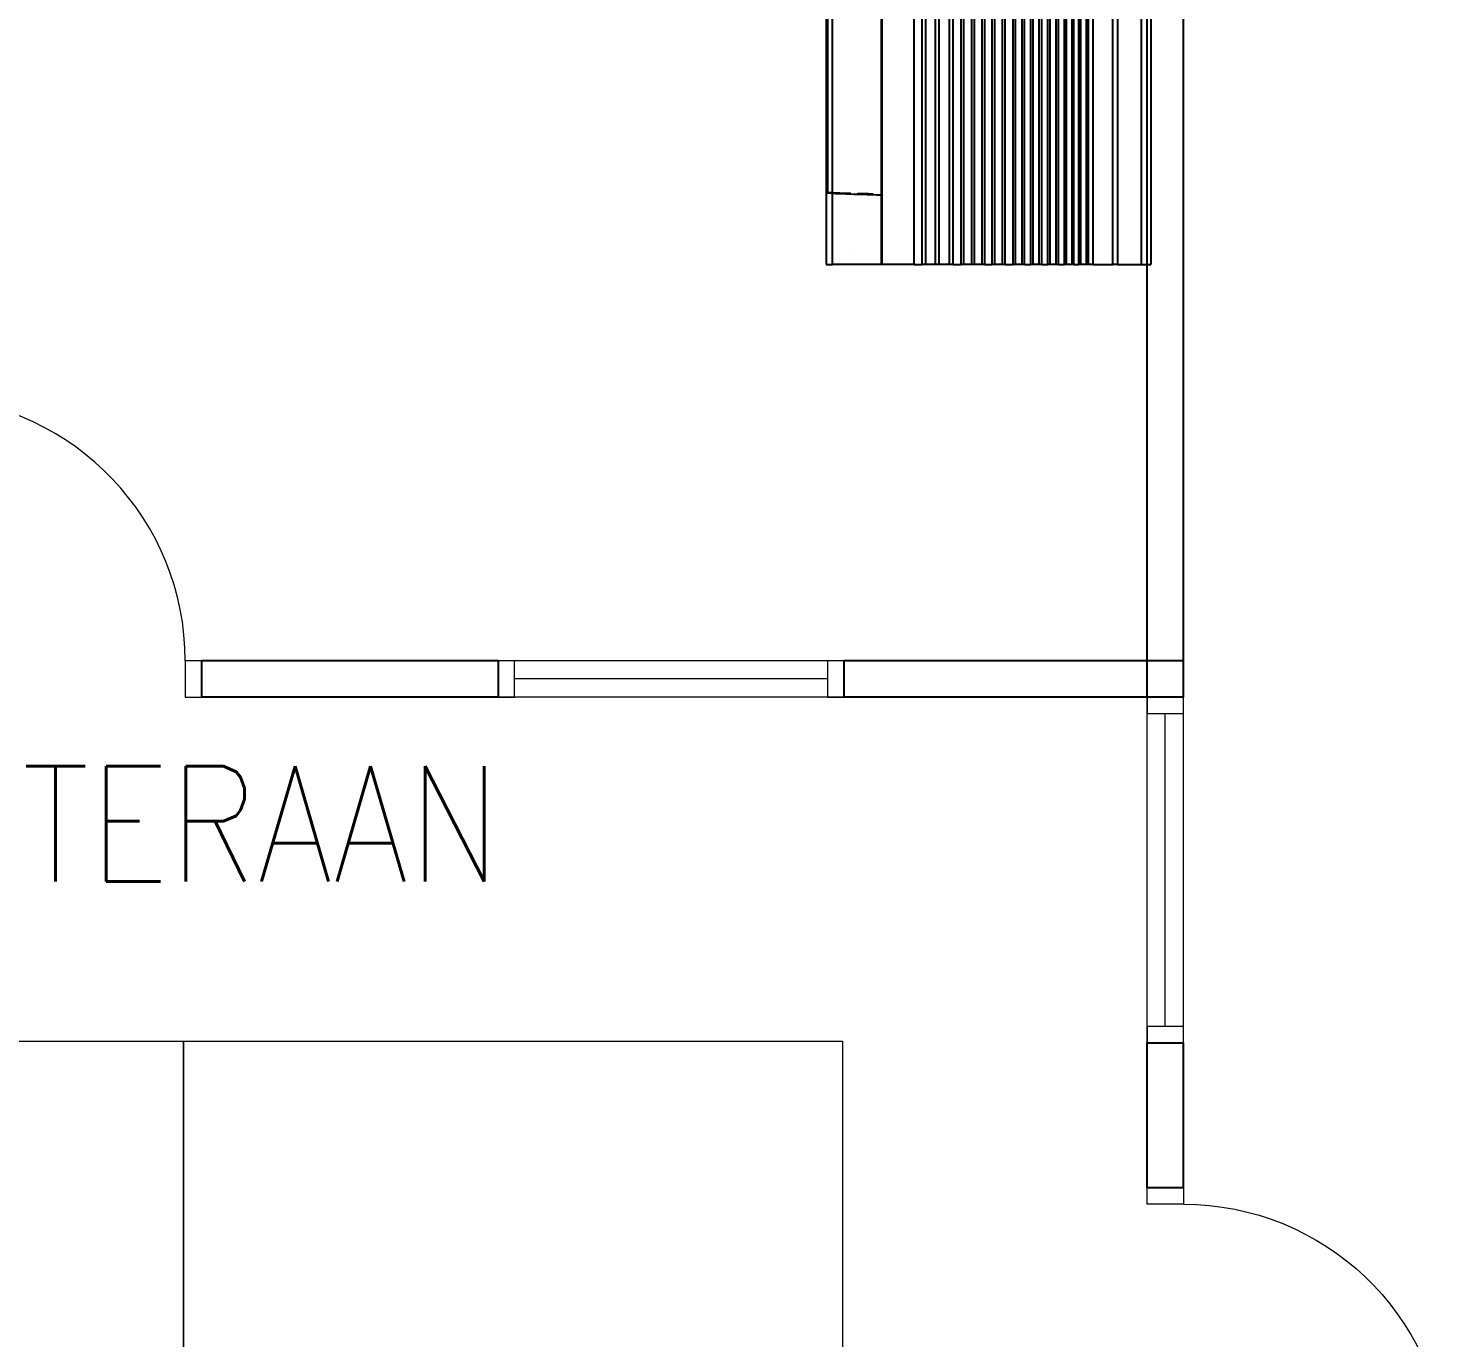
# Model space of a CAD drawing. Header units: inches. Extents: x -86208230 to 200276, y 9267 to 1246656.
# Drawn here: x 130408 to 134713, y 57073 to 61048 of the extents above; entities that cross this region are included whole.
import ezdxf
from ezdxf.enums import TextEntityAlignment as Align

# ---------------------------------------------------------------- set-up
doc = ezdxf.new("R2010")
doc.units = ezdxf.units.IN
doc.header["$MEASUREMENT"] = 0
for name, color, linetype, lineweight in [('1', 8, 'Continuous', 9), ('DOOR', 8, 'Continuous', 20), ('t3', 8, 'Continuous', 25), ('WIN', 8, 'Continuous', 18)]:
    doc.layers.add(name, color=color, linetype=linetype, lineweight=lineweight)
doc.layers.add('Edges', color=7, linetype='Continuous')
doc.layers.add('partition', color=8, linetype='Continuous')
doc.styles.add('LAILA', font='romans.shx', dxfattribs={"width": 0.85})

# ---------------------------------------------------------------- blocks, each defined once
blk = doc.blocks.new('dr16')
at = {"layer": 'DOOR', "color": 1}
blk.add_line((-2409712.2, -909070.8), (-2409602.2, -909070.8), dxfattribs=at)
for points in [[(-2409712.2, -909070.8), (-2409602.2, -909070.8), (-2409602.2, -909020.8), (-2409712.2, -909020.8)], [(-2410511.2, -909830.8), (-2409712.2, -909830.8), (-2409712.2, -909870.8), (-2410511.2, -909870.8)], [(-2409712.2, -909920.8), (-2409602.2, -909920.8), (-2409602.2, -909870.8), (-2409712.2, -909870.8)]]:
    blk.add_lwpolyline(points, close=True, dxfattribs=at)
at = {"layer": 'DOOR', "color": 9}
blk.add_arc((-2409712.2, -909870.8), 800, 90, 177.134, dxfattribs=at)
blk = doc.blocks.new('air con')
at = {"layer": 'Edges'}
for p, q in [((71.4, 41.9), (152.4, 41.9)), ((152.4, 41.09), (152.4, 41.9)), ((71.4, 41.09), (152.4, 41.09)), ((152.4, 39.12), (152.4, 41.09)), ((71.4, 39.12), (152.4, 39.12)), ((152.4, 39.12), (152.4, 38.72)), ((152.4, 38.72), (71.4, 38.72)), ((152.4, 37.09), (152.4, 38.72)), ((152.4, 37.09), (71.4, 37.09)), ((152.4, 36.7), (71.4, 36.7)), ((152.4, 37.09), (152.4, 36.7)), ((152.4, 36.7), (152.4, 36.54)), ((152.4, 36.54), (71.4, 36.54)), ((152.4, 36.08), (71.4, 36.08)), ((152.4, 35.91), (71.4, 35.91)), ((152.4, 35.49), (71.4, 35.49)), ((152.4, 36.54), (152.4, 36.08)), ((152.4, 36.08), (152.4, 35.91)), ((152.4, 35.49), (152.4, 35.91)), ((152.4, 35.49), (152.4, 35.34)), ((152.4, 35.34), (71.4, 35.34)), ((152.4, 34.88), (71.4, 34.88)), ((152.4, 34.71), (71.4, 34.71)), ((152.4, 34.21), (71.4, 34.21)), ((152.4, 35.34), (152.4, 34.88)), ((152.4, 34.88), (152.4, 34.71)), ((152.4, 34.21), (152.4, 34.71)), ((152.4, 34.21), (152.4, 34.02)), ((152.4, 34.02), (71.4, 34.02)), ((152.4, 33.51), (71.4, 33.51)), ((152.4, 33.33), (71.4, 33.33)), ((152.4, 34.02), (152.4, 33.51)), ((152.4, 33.51), (152.4, 33.33)), ((152.4, 32.83), (152.4, 33.33)), ((152.4, 32.83), (71.4, 32.83)), ((152.4, 32.62), (71.4, 32.62)), ((152.4, 32.1), (71.4, 32.1)), ((152.4, 31.91), (71.4, 31.91)), ((152.4, 32.83), (152.4, 32.62)), ((152.4, 32.62), (152.4, 32.1)), ((152.4, 32.1), (152.4, 31.91)), ((152.4, 31.38), (152.4, 31.91)), ((152.4, 31.38), (71.4, 31.38)), ((152.4, 31.19), (71.4, 31.19)), ((152.4, 30.65), (71.4, 30.65)), ((152.4, 31.38), (152.4, 31.19)), ((152.4, 31.19), (152.4, 30.65)), ((152.4, 30.65), (152.4, 30.44)), ((152.4, 30.44), (71.4, 30.44)), ((152.4, 29.79), (71.4, 29.79)), ((152.4, 29.56), (71.4, 29.56)), ((152.4, 29.79), (152.4, 30.44)), ((152.4, 29.79), (152.4, 29.56)), ((152.4, 29.56), (152.4, 28.93)), ((152.4, 28.93), (71.4, 28.93)), ((152.4, 28.71), (71.4, 28.71)), ((152.4, 28.93), (152.4, 28.71)), ((152.4, 28.09), (152.4, 28.71)), ((152.4, 28.09), (71.4, 28.09)), ((152.4, 27.87), (71.4, 27.87)), ((152.4, 27.23), (71.4, 27.23)), ((152.4, 28.09), (152.4, 27.87)), ((152.4, 27.87), (152.4, 27.23)), ((152.4, 27.23), (152.4, 27.02)), ((152.4, 27.02), (71.4, 27.02)), ((152.4, 26.35), (71.4, 26.35)), ((152.4, 26.12), (71.4, 26.12)), ((152.4, 27.02), (152.4, 26.35)), ((152.4, 26.35), (152.4, 26.12)), ((152.4, 25.47), (152.4, 26.12)), ((152.4, 25.47), (71.4, 25.47)), ((152.4, 25.16), (71.4, 25.16)), ((152.4, 25.47), (152.4, 25.16)), ((152.4, 25.16), (152.4, 24.3)), ((152.4, 24.3), (71.4, 24.3)), ((152.4, 24), (71.4, 24)), ((152.4, 24.3), (152.4, 24)), ((152.4, 24), (152.4, 23.18)), ((152.4, 23.18), (71.4, 23.18)), ((152.4, 22.88), (71.4, 22.88)), ((152.4, 23.18), (152.4, 22.88)), ((152.4, 22.21), (152.4, 22.88)), ((152.4, 22.21), (71.4, 22.21)), ((152.4, 22.21), (152.4, 19.57)), ((152.4, 19.57), (71.4, 19.57)), ((152.4, 19.49), (71.4, 19.49)), ((146.57, 18.69), (146.59, 19.09)), ((146.59, 19.09), (146.6, 19.49)), ((152.4, 19.57), (152.4, 19.49)), ((152.4, 19.49), (152.4, 15.42)), ((146.48, 17.68), (146.49, 18.03)), ((146.48, 17.5), (146.48, 17.68)), ((146.49, 18.03), (146.5, 18.39)), ((146.5, 18.39), (146.51, 18.75)), ((146.51, 18.75), (146.52, 18.81)), ((146.54, 17.56), (146.55, 17.92)), ((146.55, 17.92), (146.56, 18.3)), ((146.56, 18.3), (146.57, 18.69)), ((146.45, 16.35), (146.46, 16.67)), ((146.46, 16.67), (146.46, 16.96)), ((146.5, 16.24), (146.51, 16.55)), ((146.51, 16.55), (146.52, 16.87)), ((146.52, 16.87), (146.53, 17.21)), ((146.53, 17.21), (146.54, 17.56)), ((151.4, 17.18), (151.4, 17.18)), ((146.42, 15.42), (76.92, 15.42)), ((146.42, 15.42), (146.43, 15.72)), ((146.47, 15.42), (146.42, 15.42)), ((146.42, 15.42), (146.42, 15.05)), ((146.43, 15.72), (146.44, 16.03)), ((146.44, 16.03), (146.45, 16.35)), ((146.47, 15.42), (146.48, 15.68)), ((152.4, 15.42), (146.47, 15.42)), ((146.47, 15.42), (146.47, 15.05)), ((146.48, 15.68), (146.49, 15.95)), ((146.49, 15.95), (146.5, 16.24)), ((152.4, 14.9), (152.4, 15.42)), ((71.4, 14.9), (152.4, 14.9)), ((146.42, 15.05), (76.92, 15.05)), ((146.42, 15.01), (76.92, 15.01)), ((146.47, 15.05), (146.42, 15.05)), ((146.42, 15.05), (146.42, 15.01))]:
    blk.add_line(p, q, dxfattribs=at)
blk = doc.blocks.new('2.0 HP AIR CONDITION')
at = {"xscale": 36.51607049631966, "yscale": 36.51607049631966, "zscale": 36.51607049631966}
blk.add_blockref('air con', (-4183.5, -544), dxfattribs=at)

msp = doc.modelspace()

# ---------------------------------------------------------------- linework, layer by layer
at = {"layer": '1'}
for points in [[(128878.7, 55473.1), (128878.7, 57973.1), (130878.7, 57973.1), (130878.7, 55473.1)], [(130878.7, 55473.1), (130878.7, 57973.1), (132878.7, 57973.1), (132878.7, 55473.1)]]:
    msp.add_lwpolyline(points, close=True, dxfattribs=at)
at = {"layer": 'partition'}
for p, q in [((133803.7, 59018.1), (133803.7, 62398.1)), ((133913.7, 59018.1), (133913.7, 62398.1)), ((130933.7, 59128.1), (130933.7, 59018.1)), ((131833.7, 59128.1), (130933.7, 59128.1)), ((131833.7, 59128.1), (131833.7, 59018.1)), ((133913.7, 59128.1), (132883.7, 59128.1)), ((132883.7, 59018.1), (132883.7, 59128.1)), ((131833.7, 59018.1), (130933.7, 59018.1)), ((133913.7, 59018.1), (132883.7, 59018.1)), ((133913.7, 59018.1), (133803.7, 59018.1)), ((133803.7, 57528.1), (133803.7, 57968.1)), ((133803.7, 57968.1), (133913.7, 57968.1)), ((133913.7, 57528.1), (133913.7, 57968.1)), ((133913.7, 57528.1), (133803.7, 57528.1))]:
    msp.add_line(p, q, dxfattribs=at)
at = {"layer": 'WIN'}
for p, q in [((132883.7, 59128.1), (131833.7, 59128.1)), ((132833.7, 59073.1), (131883.7, 59073.1)), ((132883.7, 59018.1), (131833.7, 59018.1)), ((133803.7, 57968.1), (133803.7, 59018.1)), ((133913.7, 57968.1), (133913.7, 59018.1)), ((133858.7, 58018.1), (133858.7, 58968.1))]:
    msp.add_line(p, q, dxfattribs=at)
for points in [[(131833.7, 59128.1), (131833.7, 59018.1), (131883.7, 59018.1), (131883.7, 59128.1)], [(132833.7, 59128.1), (132833.7, 59018.1), (132883.7, 59018.1), (132883.7, 59128.1)], [(133913.7, 59018.1), (133803.7, 59018.1), (133803.7, 58968.1), (133913.7, 58968.1)], [(133913.7, 58018.1), (133803.7, 58018.1), (133803.7, 57968.1), (133913.7, 57968.1)]]:
    msp.add_lwpolyline(points, close=True, dxfattribs=at)

# ---------------------------------------------------------------- block references
at = {"rotation": 270}
msp.add_blockref('2.0 HP AIR CONDITION', (132829.2, 61712.4), dxfattribs=at)
at = {"layer": 'DOOR', "rotation": 270}
msp.add_blockref('dr16', (1039954.5, -2350584.1), dxfattribs=at)
at = {"layer": 'DOOR', "xscale": -1}
msp.add_blockref('dr16', (-2275798.4, 966548.9), dxfattribs=at)

# ---------------------------------------------------------------- texts
at = {"layer": 't3', "style": 'LAILA', "width": 0.85}
msp.add_text('PUSAT KEJURUTERAAN', height=350, dxfattribs=at).set_placement((127404.9, 58807.7), align=Align.TOP_LEFT)

doc.saveas('drawing.dxf')
